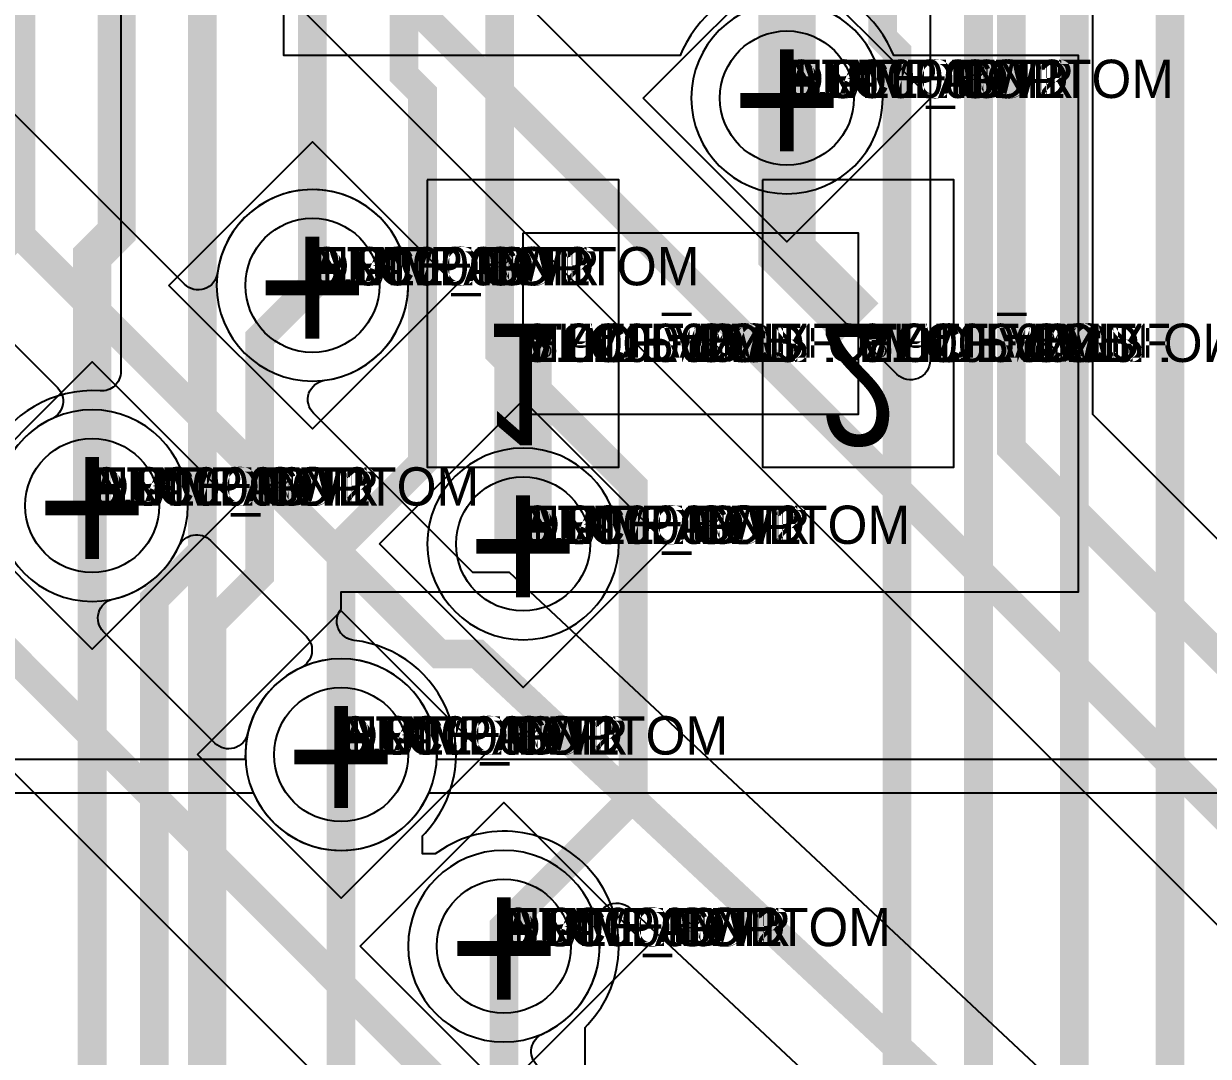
# Model space of a CAD drawing. Extents: x 0 to 323, y 0 to 320.
# Drawn here: x 71.69 to 77.88, y 31.47 to 36.87 of the extents above; entities that cross this region are included whole.
import ezdxf
from ezdxf.enums import TextEntityAlignment as Align

# ---------------------------------------------------------------- set-up
doc = ezdxf.new("R2010")
doc.units = 0
doc.header["$MEASUREMENT"] = 0
doc.layers.get('0').update_dxf_attribs({"linetype": 'CONTINUOUS'})
for name, color, linetype in [('CDN_FIGURES', 7, 'CONTINUOUS'), ('ETCH_BOTTOM', 7, 'CONTINUOUS'), ('ETCH_GND', 3, 'CONTINUOUS'), ('ETCH_INT1', 4, 'CONTINUOUS'), ('ETCH_INT2', 5, 'CONTINUOUS'), ('ETCH_PWR', 6, 'CONTINUOUS'), ('ETCH_TOP', 2, 'CONTINUOUS'), ('MANUFACTURING_NCLEGEND-1-6', 8, 'CONTINUOUS'), ('PACKAGE_GEOMETRY_ASSEMBLY_TOP', 11, 'CONTINUOUS'), ('PACKAGE_GEOMETRY_PIN_NUMBER', 9, 'CONTINUOUS')]:
    doc.layers.add(name, color=color, linetype=linetype)

# ---------------------------------------------------------------- blocks, each defined once
blk = doc.blocks.new('PAD_INFO')
for tag in ['SHAPE_TYPE', 'PAD_HEIGHT', 'PAD_LAYER', 'PAD_TYPE', 'PAD_WIDTH']:
    blk.add_attdef(tag, (0, 0), '', height=0.2)
at = {"flags": 2}
blk.add_attdef('CDN_TYPE', (0, 0), '', height=0.2, dxfattribs=at)
blk = doc.blocks.new('DRILL_INFO')
at = {"flags": 2}
blk.add_attdef('CDN_TYPE', (0, 0), '', height=0.2, dxfattribs=at)
for tag in ['FSHAPE', 'FCHAR', 'DRILL_HEIGHT', 'DIAMETER', 'PLATED', 'DRILL_WIDTH']:
    blk.add_attdef(tag, (0, 0), '', height=0.2)
blk = doc.blocks.new('VIA0700X0300')
at = {"layer": 'ETCH_BOTTOM'}
blk.add_circle((0, 0), 0.35, dxfattribs=at)
at = {"layer": 'ETCH_GND'}
blk.add_circle((0, 0), 0.35, dxfattribs=at)
at = {"layer": 'ETCH_INT1'}
blk.add_circle((0, 0), 0.35, dxfattribs=at)
at = {"layer": 'ETCH_INT2'}
blk.add_circle((0, 0), 0.35, dxfattribs=at)
at = {"layer": 'ETCH_PWR'}
blk.add_circle((0, 0), 0.35, dxfattribs=at)
at = {"layer": 'ETCH_TOP'}
blk.add_circle((0, 0), 0.35, dxfattribs=at)
ref = blk.add_blockref('PAD_INFO', (0, 0))
ref.add_attrib('PAD_LAYER', 'ETCH_TOP', (0, 0), dxfattribs={"height": 0.2})
ref.add_attrib('SHAPE_TYPE', 'NULL', (0, 0), dxfattribs={"height": 0.2})
ref.add_attrib('PAD_TYPE', 'ANTIPAD', (0, 0), dxfattribs={"height": 0.2})
ref.add_attrib('PAD_WIDTH', '0.000000', (0, 0), dxfattribs={"height": 0.2})
ref.add_attrib('PAD_HEIGHT', '0.000000', (0, 0), dxfattribs={"height": 0.2})
ref = blk.add_blockref('PAD_INFO', (0, 0))
ref.add_attrib('PAD_LAYER', 'ETCH_GND', (0, 0), dxfattribs={"height": 0.2})
ref.add_attrib('SHAPE_TYPE', 'NULL', (0, 0), dxfattribs={"height": 0.2})
ref.add_attrib('PAD_TYPE', 'ANTIPAD', (0, 0), dxfattribs={"height": 0.2})
ref.add_attrib('PAD_WIDTH', '0.000000', (0, 0), dxfattribs={"height": 0.2})
ref.add_attrib('PAD_HEIGHT', '0.000000', (0, 0), dxfattribs={"height": 0.2})
ref = blk.add_blockref('PAD_INFO', (0, 0))
ref.add_attrib('PAD_LAYER', 'ETCH_INT1', (0, 0), dxfattribs={"height": 0.2})
ref.add_attrib('SHAPE_TYPE', 'NULL', (0, 0), dxfattribs={"height": 0.2})
ref.add_attrib('PAD_TYPE', 'ANTIPAD', (0, 0), dxfattribs={"height": 0.2})
ref.add_attrib('PAD_WIDTH', '0.000000', (0, 0), dxfattribs={"height": 0.2})
ref.add_attrib('PAD_HEIGHT', '0.000000', (0, 0), dxfattribs={"height": 0.2})
ref = blk.add_blockref('PAD_INFO', (0, 0))
ref.add_attrib('PAD_LAYER', 'ETCH_INT2', (0, 0), dxfattribs={"height": 0.2})
ref.add_attrib('SHAPE_TYPE', 'NULL', (0, 0), dxfattribs={"height": 0.2})
ref.add_attrib('PAD_TYPE', 'ANTIPAD', (0, 0), dxfattribs={"height": 0.2})
ref.add_attrib('PAD_WIDTH', '0.000000', (0, 0), dxfattribs={"height": 0.2})
ref.add_attrib('PAD_HEIGHT', '0.000000', (0, 0), dxfattribs={"height": 0.2})
ref = blk.add_blockref('PAD_INFO', (0, 0))
ref.add_attrib('PAD_LAYER', 'ETCH_PWR', (0, 0), dxfattribs={"height": 0.2})
ref.add_attrib('SHAPE_TYPE', 'NULL', (0, 0), dxfattribs={"height": 0.2})
ref.add_attrib('PAD_TYPE', 'ANTIPAD', (0, 0), dxfattribs={"height": 0.2})
ref.add_attrib('PAD_WIDTH', '0.000000', (0, 0), dxfattribs={"height": 0.2})
ref.add_attrib('PAD_HEIGHT', '0.000000', (0, 0), dxfattribs={"height": 0.2})
ref = blk.add_blockref('PAD_INFO', (0, 0))
ref.add_attrib('PAD_LAYER', 'ETCH_BOTTOM', (0, 0), dxfattribs={"height": 0.2})
ref.add_attrib('SHAPE_TYPE', 'NULL', (0, 0), dxfattribs={"height": 0.2})
ref.add_attrib('PAD_TYPE', 'ANTIPAD', (0, 0), dxfattribs={"height": 0.2})
ref.add_attrib('PAD_WIDTH', '0.000000', (0, 0), dxfattribs={"height": 0.2})
ref.add_attrib('PAD_HEIGHT', '0.000000', (0, 0), dxfattribs={"height": 0.2})
ref = blk.add_blockref('PAD_INFO', (0, 0))
ref.add_attrib('PAD_LAYER', 'ETCH_TOP', (0, 0), dxfattribs={"height": 0.2})
ref.add_attrib('SHAPE_TYPE', 'NULL', (0, 0), dxfattribs={"height": 0.2})
ref.add_attrib('PAD_TYPE', 'THERMAL', (0, 0), dxfattribs={"height": 0.2})
ref.add_attrib('PAD_WIDTH', '0.000000', (0, 0), dxfattribs={"height": 0.2})
ref.add_attrib('PAD_HEIGHT', '0.000000', (0, 0), dxfattribs={"height": 0.2})
ref = blk.add_blockref('PAD_INFO', (0, 0))
ref.add_attrib('PAD_LAYER', 'ETCH_GND', (0, 0), dxfattribs={"height": 0.2})
ref.add_attrib('SHAPE_TYPE', 'NULL', (0, 0), dxfattribs={"height": 0.2})
ref.add_attrib('PAD_TYPE', 'THERMAL', (0, 0), dxfattribs={"height": 0.2})
ref.add_attrib('PAD_WIDTH', '0.000000', (0, 0), dxfattribs={"height": 0.2})
ref.add_attrib('PAD_HEIGHT', '0.000000', (0, 0), dxfattribs={"height": 0.2})
ref = blk.add_blockref('PAD_INFO', (0, 0))
ref.add_attrib('PAD_LAYER', 'ETCH_INT1', (0, 0), dxfattribs={"height": 0.2})
ref.add_attrib('SHAPE_TYPE', 'NULL', (0, 0), dxfattribs={"height": 0.2})
ref.add_attrib('PAD_TYPE', 'THERMAL', (0, 0), dxfattribs={"height": 0.2})
ref.add_attrib('PAD_WIDTH', '0.000000', (0, 0), dxfattribs={"height": 0.2})
ref.add_attrib('PAD_HEIGHT', '0.000000', (0, 0), dxfattribs={"height": 0.2})
ref = blk.add_blockref('PAD_INFO', (0, 0))
ref.add_attrib('PAD_LAYER', 'ETCH_INT2', (0, 0), dxfattribs={"height": 0.2})
ref.add_attrib('SHAPE_TYPE', 'NULL', (0, 0), dxfattribs={"height": 0.2})
ref.add_attrib('PAD_TYPE', 'THERMAL', (0, 0), dxfattribs={"height": 0.2})
ref.add_attrib('PAD_WIDTH', '0.000000', (0, 0), dxfattribs={"height": 0.2})
ref.add_attrib('PAD_HEIGHT', '0.000000', (0, 0), dxfattribs={"height": 0.2})
ref = blk.add_blockref('PAD_INFO', (0, 0))
ref.add_attrib('PAD_LAYER', 'ETCH_PWR', (0, 0), dxfattribs={"height": 0.2})
ref.add_attrib('SHAPE_TYPE', 'NULL', (0, 0), dxfattribs={"height": 0.2})
ref.add_attrib('PAD_TYPE', 'THERMAL', (0, 0), dxfattribs={"height": 0.2})
ref.add_attrib('PAD_WIDTH', '0.000000', (0, 0), dxfattribs={"height": 0.2})
ref.add_attrib('PAD_HEIGHT', '0.000000', (0, 0), dxfattribs={"height": 0.2})
ref = blk.add_blockref('PAD_INFO', (0, 0))
ref.add_attrib('PAD_LAYER', 'ETCH_BOTTOM', (0, 0), dxfattribs={"height": 0.2})
ref.add_attrib('SHAPE_TYPE', 'NULL', (0, 0), dxfattribs={"height": 0.2})
ref.add_attrib('PAD_TYPE', 'THERMAL', (0, 0), dxfattribs={"height": 0.2})
ref.add_attrib('PAD_WIDTH', '0.000000', (0, 0), dxfattribs={"height": 0.2})
ref.add_attrib('PAD_HEIGHT', '0.000000', (0, 0), dxfattribs={"height": 0.2})
ref = blk.add_blockref('PAD_INFO', (0, 0))
ref.add_attrib('PAD_LAYER', 'ETCH_TOP', (0, 0), dxfattribs={"height": 0.2})
ref.add_attrib('SHAPE_TYPE', 'CIRCLE', (0, 0), dxfattribs={"height": 0.2})
ref.add_attrib('PAD_TYPE', 'REGULAR', (0, 0), dxfattribs={"height": 0.2})
ref.add_attrib('PAD_WIDTH', '0.700000', (0, 0), dxfattribs={"height": 0.2})
ref.add_attrib('PAD_HEIGHT', '0.700000', (0, 0), dxfattribs={"height": 0.2})
ref = blk.add_blockref('PAD_INFO', (0, 0))
ref.add_attrib('PAD_LAYER', 'ETCH_GND', (0, 0), dxfattribs={"height": 0.2})
ref.add_attrib('SHAPE_TYPE', 'CIRCLE', (0, 0), dxfattribs={"height": 0.2})
ref.add_attrib('PAD_TYPE', 'REGULAR', (0, 0), dxfattribs={"height": 0.2})
ref.add_attrib('PAD_WIDTH', '0.700000', (0, 0), dxfattribs={"height": 0.2})
ref.add_attrib('PAD_HEIGHT', '0.700000', (0, 0), dxfattribs={"height": 0.2})
ref = blk.add_blockref('PAD_INFO', (0, 0))
ref.add_attrib('PAD_LAYER', 'ETCH_INT1', (0, 0), dxfattribs={"height": 0.2})
ref.add_attrib('SHAPE_TYPE', 'CIRCLE', (0, 0), dxfattribs={"height": 0.2})
ref.add_attrib('PAD_TYPE', 'REGULAR', (0, 0), dxfattribs={"height": 0.2})
ref.add_attrib('PAD_WIDTH', '0.700000', (0, 0), dxfattribs={"height": 0.2})
ref.add_attrib('PAD_HEIGHT', '0.700000', (0, 0), dxfattribs={"height": 0.2})
ref = blk.add_blockref('PAD_INFO', (0, 0))
ref.add_attrib('PAD_LAYER', 'ETCH_INT2', (0, 0), dxfattribs={"height": 0.2})
ref.add_attrib('SHAPE_TYPE', 'CIRCLE', (0, 0), dxfattribs={"height": 0.2})
ref.add_attrib('PAD_TYPE', 'REGULAR', (0, 0), dxfattribs={"height": 0.2})
ref.add_attrib('PAD_WIDTH', '0.700000', (0, 0), dxfattribs={"height": 0.2})
ref.add_attrib('PAD_HEIGHT', '0.700000', (0, 0), dxfattribs={"height": 0.2})
ref = blk.add_blockref('PAD_INFO', (0, 0))
ref.add_attrib('PAD_LAYER', 'ETCH_PWR', (0, 0), dxfattribs={"height": 0.2})
ref.add_attrib('SHAPE_TYPE', 'CIRCLE', (0, 0), dxfattribs={"height": 0.2})
ref.add_attrib('PAD_TYPE', 'REGULAR', (0, 0), dxfattribs={"height": 0.2})
ref.add_attrib('PAD_WIDTH', '0.700000', (0, 0), dxfattribs={"height": 0.2})
ref.add_attrib('PAD_HEIGHT', '0.700000', (0, 0), dxfattribs={"height": 0.2})
ref = blk.add_blockref('PAD_INFO', (0, 0))
ref.add_attrib('PAD_LAYER', 'ETCH_BOTTOM', (0, 0), dxfattribs={"height": 0.2})
ref.add_attrib('SHAPE_TYPE', 'CIRCLE', (0, 0), dxfattribs={"height": 0.2})
ref.add_attrib('PAD_TYPE', 'REGULAR', (0, 0), dxfattribs={"height": 0.2})
ref.add_attrib('PAD_WIDTH', '0.700000', (0, 0), dxfattribs={"height": 0.2})
ref.add_attrib('PAD_HEIGHT', '0.700000', (0, 0), dxfattribs={"height": 0.2})
ref = blk.add_blockref('DRILL_INFO', (0, 0))
ref.add_attrib('DIAMETER', '0.300000', (0, 0), dxfattribs={"height": 0.2})
ref.add_attrib('PLATED', 'PLATED', (0, 0), dxfattribs={"height": 0.2})
ref.add_attrib('FSHAPE', 'DIAMOND', (0, 0), dxfattribs={"height": 0.2})
ref.add_attrib('FCHAR', '+', (0, 0), dxfattribs={"height": 0.2})
ref.add_attrib('DRILL_WIDTH', '1.500000', (0, 0), dxfattribs={"height": 0.2})
ref.add_attrib('DRILL_HEIGHT', '1.500000', (0, 0), dxfattribs={"height": 0.2})
for tag in ['CDN_TYPE', 'PIN']:
    blk.add_attdef(tag, (0, 0), '', height=0.2)
at = {"flags": 2}
for tag in ['PSTKNAME', 'BBV']:
    blk.add_attdef(tag, (0, 0), '', height=0.2, dxfattribs=at)
blk = doc.blocks.new('FIGURE_DIAMOND')
at = {"layer": 'CDN_FIGURES'}
blk.add_lwpolyline([(-0.5, 0), (0, 0.5), (0.5, 0), (0, -0.5)], close=True, dxfattribs=at)
blk = doc.blocks.new('RC1000X1500TS')
at = {"layer": 'ETCH_TOP'}
blk.add_lwpolyline([(-0.5, -0.75), (-0.5, 0.75), (0.5, 0.75), (0.5, -0.75)], close=True, dxfattribs=at)
ref = blk.add_blockref('PAD_INFO', (0, 0))
ref.add_attrib('PAD_LAYER', 'ETCH_TOP', (0, 0), dxfattribs={"height": 0.2})
ref.add_attrib('SHAPE_TYPE', 'NULL', (0, 0), dxfattribs={"height": 0.2})
ref.add_attrib('PAD_TYPE', 'ANTIPAD', (0, 0), dxfattribs={"height": 0.2})
ref.add_attrib('PAD_WIDTH', '0.000000', (0, 0), dxfattribs={"height": 0.2})
ref.add_attrib('PAD_HEIGHT', '0.000000', (0, 0), dxfattribs={"height": 0.2})
ref = blk.add_blockref('PAD_INFO', (0, 0))
ref.add_attrib('PAD_LAYER', 'ETCH_GND', (0, 0), dxfattribs={"height": 0.2})
ref.add_attrib('SHAPE_TYPE', 'NULL', (0, 0), dxfattribs={"height": 0.2})
ref.add_attrib('PAD_TYPE', 'ANTIPAD', (0, 0), dxfattribs={"height": 0.2})
ref.add_attrib('PAD_WIDTH', '0.000000', (0, 0), dxfattribs={"height": 0.2})
ref.add_attrib('PAD_HEIGHT', '0.000000', (0, 0), dxfattribs={"height": 0.2})
ref = blk.add_blockref('PAD_INFO', (0, 0))
ref.add_attrib('PAD_LAYER', 'ETCH_INT1', (0, 0), dxfattribs={"height": 0.2})
ref.add_attrib('SHAPE_TYPE', 'NULL', (0, 0), dxfattribs={"height": 0.2})
ref.add_attrib('PAD_TYPE', 'ANTIPAD', (0, 0), dxfattribs={"height": 0.2})
ref.add_attrib('PAD_WIDTH', '0.000000', (0, 0), dxfattribs={"height": 0.2})
ref.add_attrib('PAD_HEIGHT', '0.000000', (0, 0), dxfattribs={"height": 0.2})
ref = blk.add_blockref('PAD_INFO', (0, 0))
ref.add_attrib('PAD_LAYER', 'ETCH_INT2', (0, 0), dxfattribs={"height": 0.2})
ref.add_attrib('SHAPE_TYPE', 'NULL', (0, 0), dxfattribs={"height": 0.2})
ref.add_attrib('PAD_TYPE', 'ANTIPAD', (0, 0), dxfattribs={"height": 0.2})
ref.add_attrib('PAD_WIDTH', '0.000000', (0, 0), dxfattribs={"height": 0.2})
ref.add_attrib('PAD_HEIGHT', '0.000000', (0, 0), dxfattribs={"height": 0.2})
ref = blk.add_blockref('PAD_INFO', (0, 0))
ref.add_attrib('PAD_LAYER', 'ETCH_PWR', (0, 0), dxfattribs={"height": 0.2})
ref.add_attrib('SHAPE_TYPE', 'NULL', (0, 0), dxfattribs={"height": 0.2})
ref.add_attrib('PAD_TYPE', 'ANTIPAD', (0, 0), dxfattribs={"height": 0.2})
ref.add_attrib('PAD_WIDTH', '0.000000', (0, 0), dxfattribs={"height": 0.2})
ref.add_attrib('PAD_HEIGHT', '0.000000', (0, 0), dxfattribs={"height": 0.2})
ref = blk.add_blockref('PAD_INFO', (0, 0))
ref.add_attrib('PAD_LAYER', 'ETCH_BOTTOM', (0, 0), dxfattribs={"height": 0.2})
ref.add_attrib('SHAPE_TYPE', 'NULL', (0, 0), dxfattribs={"height": 0.2})
ref.add_attrib('PAD_TYPE', 'ANTIPAD', (0, 0), dxfattribs={"height": 0.2})
ref.add_attrib('PAD_WIDTH', '0.000000', (0, 0), dxfattribs={"height": 0.2})
ref.add_attrib('PAD_HEIGHT', '0.000000', (0, 0), dxfattribs={"height": 0.2})
ref = blk.add_blockref('PAD_INFO', (0, 0))
ref.add_attrib('PAD_LAYER', 'ETCH_TOP', (0, 0), dxfattribs={"height": 0.2})
ref.add_attrib('SHAPE_TYPE', 'NULL', (0, 0), dxfattribs={"height": 0.2})
ref.add_attrib('PAD_TYPE', 'THERMAL', (0, 0), dxfattribs={"height": 0.2})
ref.add_attrib('PAD_WIDTH', '0.000000', (0, 0), dxfattribs={"height": 0.2})
ref.add_attrib('PAD_HEIGHT', '0.000000', (0, 0), dxfattribs={"height": 0.2})
ref = blk.add_blockref('PAD_INFO', (0, 0))
ref.add_attrib('PAD_LAYER', 'ETCH_GND', (0, 0), dxfattribs={"height": 0.2})
ref.add_attrib('SHAPE_TYPE', 'NULL', (0, 0), dxfattribs={"height": 0.2})
ref.add_attrib('PAD_TYPE', 'THERMAL', (0, 0), dxfattribs={"height": 0.2})
ref.add_attrib('PAD_WIDTH', '0.000000', (0, 0), dxfattribs={"height": 0.2})
ref.add_attrib('PAD_HEIGHT', '0.000000', (0, 0), dxfattribs={"height": 0.2})
ref = blk.add_blockref('PAD_INFO', (0, 0))
ref.add_attrib('PAD_LAYER', 'ETCH_INT1', (0, 0), dxfattribs={"height": 0.2})
ref.add_attrib('SHAPE_TYPE', 'NULL', (0, 0), dxfattribs={"height": 0.2})
ref.add_attrib('PAD_TYPE', 'THERMAL', (0, 0), dxfattribs={"height": 0.2})
ref.add_attrib('PAD_WIDTH', '0.000000', (0, 0), dxfattribs={"height": 0.2})
ref.add_attrib('PAD_HEIGHT', '0.000000', (0, 0), dxfattribs={"height": 0.2})
ref = blk.add_blockref('PAD_INFO', (0, 0))
ref.add_attrib('PAD_LAYER', 'ETCH_INT2', (0, 0), dxfattribs={"height": 0.2})
ref.add_attrib('SHAPE_TYPE', 'NULL', (0, 0), dxfattribs={"height": 0.2})
ref.add_attrib('PAD_TYPE', 'THERMAL', (0, 0), dxfattribs={"height": 0.2})
ref.add_attrib('PAD_WIDTH', '0.000000', (0, 0), dxfattribs={"height": 0.2})
ref.add_attrib('PAD_HEIGHT', '0.000000', (0, 0), dxfattribs={"height": 0.2})
ref = blk.add_blockref('PAD_INFO', (0, 0))
ref.add_attrib('PAD_LAYER', 'ETCH_PWR', (0, 0), dxfattribs={"height": 0.2})
ref.add_attrib('SHAPE_TYPE', 'NULL', (0, 0), dxfattribs={"height": 0.2})
ref.add_attrib('PAD_TYPE', 'THERMAL', (0, 0), dxfattribs={"height": 0.2})
ref.add_attrib('PAD_WIDTH', '0.000000', (0, 0), dxfattribs={"height": 0.2})
ref.add_attrib('PAD_HEIGHT', '0.000000', (0, 0), dxfattribs={"height": 0.2})
ref = blk.add_blockref('PAD_INFO', (0, 0))
ref.add_attrib('PAD_LAYER', 'ETCH_BOTTOM', (0, 0), dxfattribs={"height": 0.2})
ref.add_attrib('SHAPE_TYPE', 'NULL', (0, 0), dxfattribs={"height": 0.2})
ref.add_attrib('PAD_TYPE', 'THERMAL', (0, 0), dxfattribs={"height": 0.2})
ref.add_attrib('PAD_WIDTH', '0.000000', (0, 0), dxfattribs={"height": 0.2})
ref.add_attrib('PAD_HEIGHT', '0.000000', (0, 0), dxfattribs={"height": 0.2})
ref = blk.add_blockref('PAD_INFO', (0, 0))
ref.add_attrib('PAD_LAYER', 'ETCH_GND', (0, 0), dxfattribs={"height": 0.2})
ref.add_attrib('SHAPE_TYPE', 'NULL', (0, 0), dxfattribs={"height": 0.2})
ref.add_attrib('PAD_TYPE', 'REGULAR', (0, 0), dxfattribs={"height": 0.2})
ref.add_attrib('PAD_WIDTH', '0.000000', (0, 0), dxfattribs={"height": 0.2})
ref.add_attrib('PAD_HEIGHT', '0.000000', (0, 0), dxfattribs={"height": 0.2})
ref = blk.add_blockref('PAD_INFO', (0, 0))
ref.add_attrib('PAD_LAYER', 'ETCH_INT1', (0, 0), dxfattribs={"height": 0.2})
ref.add_attrib('SHAPE_TYPE', 'NULL', (0, 0), dxfattribs={"height": 0.2})
ref.add_attrib('PAD_TYPE', 'REGULAR', (0, 0), dxfattribs={"height": 0.2})
ref.add_attrib('PAD_WIDTH', '0.000000', (0, 0), dxfattribs={"height": 0.2})
ref.add_attrib('PAD_HEIGHT', '0.000000', (0, 0), dxfattribs={"height": 0.2})
ref = blk.add_blockref('PAD_INFO', (0, 0))
ref.add_attrib('PAD_LAYER', 'ETCH_INT2', (0, 0), dxfattribs={"height": 0.2})
ref.add_attrib('SHAPE_TYPE', 'NULL', (0, 0), dxfattribs={"height": 0.2})
ref.add_attrib('PAD_TYPE', 'REGULAR', (0, 0), dxfattribs={"height": 0.2})
ref.add_attrib('PAD_WIDTH', '0.000000', (0, 0), dxfattribs={"height": 0.2})
ref.add_attrib('PAD_HEIGHT', '0.000000', (0, 0), dxfattribs={"height": 0.2})
ref = blk.add_blockref('PAD_INFO', (0, 0))
ref.add_attrib('PAD_LAYER', 'ETCH_PWR', (0, 0), dxfattribs={"height": 0.2})
ref.add_attrib('SHAPE_TYPE', 'NULL', (0, 0), dxfattribs={"height": 0.2})
ref.add_attrib('PAD_TYPE', 'REGULAR', (0, 0), dxfattribs={"height": 0.2})
ref.add_attrib('PAD_WIDTH', '0.000000', (0, 0), dxfattribs={"height": 0.2})
ref.add_attrib('PAD_HEIGHT', '0.000000', (0, 0), dxfattribs={"height": 0.2})
ref = blk.add_blockref('PAD_INFO', (0, 0))
ref.add_attrib('PAD_LAYER', 'ETCH_BOTTOM', (0, 0), dxfattribs={"height": 0.2})
ref.add_attrib('SHAPE_TYPE', 'NULL', (0, 0), dxfattribs={"height": 0.2})
ref.add_attrib('PAD_TYPE', 'REGULAR', (0, 0), dxfattribs={"height": 0.2})
ref.add_attrib('PAD_WIDTH', '0.000000', (0, 0), dxfattribs={"height": 0.2})
ref.add_attrib('PAD_HEIGHT', '0.000000', (0, 0), dxfattribs={"height": 0.2})
ref = blk.add_blockref('DRILL_INFO', (0, 0))
ref.add_attrib('DIAMETER', '0.000000', (0, 0), dxfattribs={"height": 0.2})
ref.add_attrib('PLATED', 'PLATED', (0, 0), dxfattribs={"height": 0.2})
ref.add_attrib('FSHAPE', 'NULL', (0, 0), dxfattribs={"height": 0.2})
ref.add_attrib('DRILL_WIDTH', '0.000000', (0, 0), dxfattribs={"height": 0.2})
ref.add_attrib('DRILL_HEIGHT', '0.000000', (0, 0), dxfattribs={"height": 0.2})
ref = blk.add_blockref('PAD_INFO', (0, 0))
ref.add_attrib('PAD_LAYER', 'ETCH_TOP', (0, 0), dxfattribs={"height": 0.2})
ref.add_attrib('SHAPE_TYPE', 'RECTANGLE', (0, 0), dxfattribs={"height": 0.2})
ref.add_attrib('PAD_TYPE', 'REGULAR', (0, 0), dxfattribs={"height": 0.2})
ref.add_attrib('PAD_WIDTH', '1.000000', (0, 0), dxfattribs={"height": 0.2})
ref.add_attrib('PAD_HEIGHT', '1.500000', (0, 0), dxfattribs={"height": 0.2})
for tag in ['CDN_TYPE', 'PIN']:
    blk.add_attdef(tag, (0, 0), '', height=0.2)
at = {"flags": 2}
for tag in ['PSTKNAME', 'BBV']:
    blk.add_attdef(tag, (0, 0), '', height=0.2, dxfattribs=at)
blk = doc.blocks.new('F56')
at = {"layer": 'PACKAGE_GEOMETRY_ASSEMBLY_TOP'}
blk.add_lwpolyline([(0, -0.475), (1.75, -0.475), (1.75, 0.475), (0, 0.475)], close=True, dxfattribs=at)
at = {"layer": 'ETCH_TOP'}
ref = blk.add_blockref('RC1000X1500TS', (0, 0), dxfattribs=at)
ref.add_attrib('CDN_TYPE', 'PIN', (0, 0), dxfattribs={"height": 0.2})
ref.add_attrib('PIN', '1', (0, 0), dxfattribs={"height": 0.2})
ref = blk.add_blockref('RC1000X1500TS', (1.75, 0), dxfattribs=at)
ref.add_attrib('CDN_TYPE', 'PIN', (0, 0), dxfattribs={"height": 0.2})
ref.add_attrib('PIN', '2', (0, 0), dxfattribs={"height": 0.2})
at = {"flags": 2}
for tag in ['SYMBOL_TYPE', 'CDN_TYPE', 'REFDES']:
    blk.add_attdef(tag, (0, 0), '', height=0.2, dxfattribs=at)

msp = doc.modelspace()

# ---------------------------------------------------------------- linework, layer by layer
at = {"layer": 'ETCH_BOTTOM'}
for points, format in [([(57.2364, 40.5999), (73.9502, 40.5999, -0.434609), (74.0513, 40.4915, 0.008676), (74.0503, 40.4707), (74.0496, 40.4508), (72.1999, 38.6011), (72.1999, 35.0498, -0.434609), (72.0915, 34.9487, 0.68079), (71.6113, 33.9406)], "xyb"), ([(74.65, 40.45, 0.15, 0.15, 0), (72.625, 38.425, 0.15, 0.15, 0), (72.625, 34.1118, 0.15, 0.15, 0), (72.375, 33.8618, 0.15, 0.15, 0), (72.375, 18.3375, 0.15, 0.15, 0), (65.1625, 11.125, 0.15, 0.15, 0), (53.4777, 11.125, 0.15, 0.15, 0), (50.6777, 8.325, 0.15, 0.15, 0), (36.225, 8.325, 0.15, 0.15, 0), (33.85, 10.7, 0.15, 0.15, 0)], "xyseb"), ([(74.6251, 17.4107), (74.6251, 31.626), (74.6387, 31.6406, 0.901313), (73.855, 32.541), (73.8418, 32.5318), (73.7751, 32.5318), (73.7751, 32.626), (73.7887, 32.6406, 0.616071), (73.4177, 33.6463, -0.591266), (73.3501, 33.8106), (73.3501, 33.8999), (77.2001, 33.8999), (77.2001, 36.7001), (76.2364, 36.7001), (76.2228, 36.7295, 0.639775), (75.1332, 36.7295), (75.1196, 36.7001), (73.0501, 36.7001), (73.0501, 38.2489)], "xyb"), ([(75.678, 36.478, 0.3, 0.3, 0), (75.678, 35.672, 0.3, 0.3, 0), (76.05, 35.3, 0.3, 0.3, 0)], "xyseb"), ([(29.65, 9.45, 0.15, 0.15, 0), (31.075, 8.025, 0.15, 0.15, 0), (50.802, 8.025, 0.15, 0.15, 0), (52.527, 9.75, 0.15, 0.15, 0), (64.2118, 9.75, 0.15, 0.15, 0), (72.675, 18.2132, 0.15, 0.15, 0), (72.675, 33.7375, 0.15, 0.15, 0), (72.925, 33.9875, 0.15, 0.15, 0), (72.925, 35.225, 0.15, 0.15, 0), (73.2, 35.5, 0.15, 0.15, 0)], "xyseb"), ([(74.3, 35.3, 0.3, 0.3, 0), (74.3, 34.15, 0.3, 0.3, 0)], "xyseb"), ([(72.05, 34.35, 0.15, 0.15, 0), (72.05, 31.1001, 0.15, 0.15, 0), (72.075, 31.0751, 0.15, 0.15, 0), (72.075, 18.4618, 0.15, 0.15, 0), (65.0382, 11.425, 0.15, 0.15, 0), (53.3534, 11.425, 0.15, 0.15, 0), (50.5534, 8.625, 0.15, 0.15, 0), (37.825, 8.625, 0.15, 0.15, 0), (31.75, 14.7, 0.15, 0.15, 0), (31.75, 22.6, 0.15, 0.15, 0)], "xyseb"), ([(27.05, 9.3, 0.15, 0.15, 0), (28.625, 7.725, 0.15, 0.15, 0), (51.0764, 7.725, 0.15, 0.15, 0), (52.8014, 9.45, 0.15, 0.15, 0), (64.3361, 9.45, 0.15, 0.15, 0), (73.35, 18.4639, 0.15, 0.15, 0), (73.35, 33.05, 0.15, 0.15, 0)], "xyseb"), ([(74.2, 32.05, 0.15, 0.15, 0), (74.2, 17.5868, 0.15, 0.15, 0), (65.7632, 9.15, 0.15, 0.15, 0), (52.9257, 9.15, 0.15, 0.15, 0), (51.2007, 7.425, 0.15, 0.15, 0), (26.425, 7.425, 0.15, 0.15, 0), (24.5, 9.35, 0.15, 0.15, 0), (24.45, 9.35, 0.15, 0.15, 0)], "xyseb")]:
    msp.add_lwpolyline(points, format=format, dxfattribs=at)
at = {"layer": 'ETCH_GND'}
for points in [[(76.1781, 36.478, 1), (75.1779, 36.478, 1)], [(73.7001, 35.5, 1), (72.6999, 35.5, 1)], [(72.5501, 34.35, 1), (71.5499, 34.35, 1)], [(73.8501, 33.05, 1), (72.8499, 33.05, 1)], [(74.7001, 32.05, 1), (73.6999, 32.05, 1)]]:
    msp.add_lwpolyline(points, format="xyb", close=True, dxfattribs=at)
at = {"layer": 'ETCH_INT1'}
for points in [[(85, 33.025), (73.8518, 33.025), (73.8496, 33.0733, 0.95445), (72.8504, 33.0733), (72.8482, 33.025), (50.525, 33.025), (50.525, 52.125), (47.95, 54.7), (47.95, 69.8085), (47.9868, 69.819, 0.75525), (47.9868, 70.781), (47.95, 70.7915), (47.95, 75.8), (50.15, 78), (82.1, 78), (82.1, 80.35), (83.95, 82.2), (86.8, 82.2)], [(50.03, 32.85), (72.8906, 32.85), (72.9047, 32.8224, 0.611933), (73.7953, 32.8224), (73.8094, 32.85), (85.166, 32.85)]]:
    msp.add_lwpolyline(points, format="xyb", dxfattribs=at)
for points in [[(76.1781, 36.478, 1), (75.1779, 36.478, 1)], [(73.7001, 35.5, 1), (72.6999, 35.5, 1)], [(72.5501, 34.35, 1), (71.5499, 34.35, 1)], [(74.8001, 34.15, 1), (73.7999, 34.15, 1)], [(74.2, 32.5501, 1), (74.2, 31.5499, 1)]]:
    msp.add_lwpolyline(points, format="xyb", close=True, dxfattribs=at)
at = {"layer": 'ETCH_INT2'}
for points, format in [([(65.15, 70.95, 0.15, 0.15, 0), (65.15, 69.8132, 0.15, 0.15, 0), (65.125, 69.7882, 0.15, 0.15, 0), (65.125, 69.0382, 0.15, 0.15, 0), (62.075, 65.9882, 0.15, 0.15, 0), (62.075, 64.5883, 0.15, 0.15, 0), (62.275, 64.3883, 0.15, 0.15, 0), (62.275, 59.8493, 0.15, 0.15, 0), (69.878, 52.2463, 0.15, 0.15, 0), (69.878, 47.6477, 0.15, 0.15, 0), (76.85, 40.6756, 0.15, 0.15, 0), (76.85, 34.6501, 0.15, 0.15, 0), (93.0499, 18.4501, 0.15, 0.15, 0), (94.7, 16.8, 0.15, 0.15, 0)], "xyseb"), ([(106.35, 5.05, 0.15, 0.15, 0), (99.6019, 5.05, 0.15, 0.15, 0), (98.0808, 6.571, 0.15, 0.15, 0), (97.0467, 7.6051, 0.15, 0.15, 0), (89.075, 15.5769, 0.15, 0.15, 0), (89.075, 16.125, 0.15, 0.15, 0), (60.725, 44.475, 0.15, 0.15, 0), (60.725, 55.1126, 0.15, 0.15, 0), (60.525, 55.3126, 0.15, 0.15, 0), (60.525, 65.175, 0.15, 0.15, 0), (62.2, 66.85, 0.15, 0.15, 0), (62.2, 69.6, 0.15, 0.15, 0)], "xyseb"), ([(98.571, 12.414, 0.15, 0.15, 0), (98.5306, 12.4544, 0.15, 0.15, 0), (98.2324, 12.4544, 0.15, 0.15, 0), (69.578, 41.1088, 0.15, 0.15, 0), (69.578, 52.122, 0.15, 0.15, 0), (61.75, 59.95, 0.15, 0.15, 0), (61.75, 62.1243, 0.15, 0.15, 0), (61.7, 62.1743, 0.15, 0.15, 0), (61.7, 64.15, 0.15, 0.15, 0)], "xyseb"), ([(98.521, 10.911, 0.15, 0.15, 0), (97.589, 10.911, 0.15, 0.15, 0), (87.4969, 21.0031, 0.15, 0.15, 0), (74.0618, 33.575, 0.15, 0.15, 0), (73.8618, 33.575, 0.15, 0.15, 0), (61.45, 45.9868, 0.15, 0.15, 0), (61.45, 62, 0.15, 0.15, 0), (61.1, 62.35, 0.15, 0.15, 0)], "xyseb"), ([(89.3791, 16.4221), (74.3726, 31.4286, -0.526334), (74.4031, 31.593, 0.353689), (74.6894, 32.1529, -0.733098), (74.8579, 32.2479), (87.2013, 20.6975)], "xyb")]:
    msp.add_lwpolyline(points, format=format, dxfattribs=at)
for points in [[(91.5195, 17.7766, -0.526334), (91.3551, 17.7461), (87.7925, 21.3087), (74.2297, 34.0001), (74.0379, 34.0001), (73.2061, 34.8319, -0.622285), (73.2647, 35.0041, 2.030775), (72.7041, 35.5647, -0.622285), (72.5319, 35.5061), (65.6679, 42.3701, -0.437934), (65.6739, 42.519, 1.08428), (64.969, 43.2239, -0.437934), (64.8201, 43.2179), (61.8751, 46.1629), (61.8751, 58.9789, -0.668179), (62.0482, 59.0506), (69.1529, 51.9459), (69.1529, 40.9327), (91.8669, 18.2187, -0.562554), (91.8258, 18.0503, 0.214832), (91.5195, 17.7766)], [(76.4249, 35.1079, -0.668179), (76.2518, 35.0362), (70.0031, 41.2849), (70.0031, 46.6766, -0.668179), (70.1762, 46.7483), (71.7455, 45.179, -0.536842), (71.7119, 45.0134, 1.508178), (72.3634, 44.3619, -0.536548), (72.529, 44.3954), (76.4249, 40.4995)], [(98.9629, 4.5751), (94.0138, 9.5241), (93.8655, 9.5241, -0.438145), (93.7645, 9.6337, 0.72823), (92.885, 9.9979, -0.437934), (92.7361, 9.9919), (60.7001, 42.028), (60.7001, 42.3005, -0.438145), (60.8097, 42.4015, 0.496633), (61.3409, 42.9956, -0.740183), (61.5121, 43.0867), (88.6499, 15.9489), (88.6499, 15.4008), (99.3025, 4.7482, -0.668179), (99.2308, 4.5751)], [(85.128, 27.1681, -0.526334), (84.9636, 27.1376), (77.2751, 34.8262), (77.2751, 40.3422, -0.668179), (77.4482, 40.4139), (78.3601, 39.502, -0.438125), (78.3541, 39.353, 1.08428), (79.059, 38.6481, -0.438125), (79.208, 38.6541), (80.3749, 37.4872), (80.3749, 35.1372), (85.4821, 30.03, -0.438125), (85.4761, 29.881, 0.72823), (85.8403, 29.0015, -0.438145), (85.9499, 28.9005), (85.9499, 27.5057, -0.554215), (85.8041, 27.4146, 0.424576), (85.128, 27.1681)], [(71.562, 34.4594, -0.59142), (71.3914, 34.4098), (67.4126, 38.3886, -0.489708), (67.4326, 38.5476, 0.23764), (67.6754, 38.9264, -0.631313), (67.848, 38.9876), (71.8684, 34.9673, -0.521225), (71.8394, 34.8036, 0.232981), (71.562, 34.4594)], [(75.678, 36.9781, 1), (75.678, 35.9779, 1)], [(72.862, 33.1594, -0.59142), (72.6914, 33.1098), (72.1098, 33.6914, -0.59142), (72.1594, 33.862, 0.232981), (72.5036, 34.1394, -0.521225), (72.6673, 34.1684), (73.1684, 33.6673, -0.521225), (73.1394, 33.5036, 0.232981), (72.862, 33.1594)]]:
    msp.add_lwpolyline(points, format="xyb", close=True, dxfattribs=at)
at = {"layer": 'ETCH_PWR'}
for points in [[(73.7001, 35.5, 1), (72.6999, 35.5, 1)], [(72.5501, 34.35, 1), (71.5499, 34.35, 1)], [(74.8001, 34.15, 1), (73.7999, 34.15, 1)], [(73.8501, 33.05, 1), (72.8499, 33.05, 1)], [(74.7001, 32.05, 1), (73.6999, 32.05, 1)]]:
    msp.add_lwpolyline(points, format="xyb", close=True, dxfattribs=at)
at = {"layer": 'ETCH_TOP'}
for points in [[(71.678, 37.704, 0.15, 0.15, 0), (71.678, 35.792, 0.15, 0.15, 0), (67.311, 31.425, 0.15, 0.15, 0), (47.884, 31.425, 0.15, 0.15, 0), (41.8, 37.509, 0.15, 0.15, 0), (41.8, 37.72, 0.15, 0.15, 0)], [(72.178, 37.704, 0.2, 0.2, 0), (72.178, 35.778, 0.2, 0.2, 0), (72.05, 35.65, 0.2, 0.2, 0), (72.05, 34.35, 0.2, 0.2, 0)], [(75.678, 37.704, 0.3, 0.3, 0), (75.678, 36.478, 0.3, 0.3, 0)], [(77.678, 37.704, 0.15, 0.15, 0), (77.678, 27.678, 0.15, 0.15, 0), (72.6, 22.6, 0.15, 0.15, 0), (67.8, 22.6, 0.15, 0.15, 0)], [(77.178, 37.704, 0.15, 0.15, 0), (77.178, 28.478, 0.15, 0.15, 0), (71.95, 23.25, 0.15, 0.15, 0), (67.8, 23.25, 0.15, 0.15, 0)], [(76.678, 37.704, 0.15, 0.15, 0), (76.678, 28.928, 0.15, 0.15, 0), (71.805, 24.055, 0.15, 0.15, 0), (67.955, 24.055, 0.15, 0.15, 0), (67.8, 23.9, 0.15, 0.15, 0)], [(67.8, 24.55, 0.15, 0.15, 0), (71.3, 24.55, 0.15, 0.15, 0), (76.253, 29.503, 0.15, 0.15, 0), (76.253, 36.7163, 0.15, 0.15, 0), (76.178, 36.7913, 0.15, 0.15, 0), (76.178, 37.704, 0.15, 0.15, 0)], [(67.8, 25.2, 0.15, 0.15, 0), (71.0632, 25.2, 0.15, 0.15, 0), (72.625, 26.7618, 0.15, 0.15, 0), (72.625, 37.623, 0.15, 0.15, 0), (72.692, 37.69, 0.15, 0.15, 0), (72.678, 37.704, 0.15, 0.15, 0)], [(73.2, 35.5, 0.15, 0.15, 0), (73.2, 37.682, 0.15, 0.15, 0), (73.178, 37.704, 0.15, 0.15, 0)], [(73.35, 33.05, 0.15, 0.15, 0), (73.35, 34.15, 0.15, 0.15, 0), (73.775, 34.575, 0.15, 0.15, 0), (73.775, 36.503, 0.15, 0.15, 0), (73.678, 36.6, 0.15, 0.15, 0), (73.678, 37.704, 0.15, 0.15, 0)], [(74.2, 32.05, 0.15, 0.15, 0), (74.2, 32.15, 0.15, 0.15, 0), (74.875, 32.825, 0.15, 0.15, 0), (74.875, 34.453, 0.15, 0.15, 0), (74.178, 35.15, 0.15, 0.15, 0), (74.178, 37.704, 0.15, 0.15, 0)]]:
    msp.add_lwpolyline(points, format="xyseb", dxfattribs=at)

# ---------------------------------------------------------------- block references
at = {"xscale": -1, "rotation": 180}
msp.add_blockref('F56', (74.3, 35.3), dxfattribs=at)
at = {"layer": 'ETCH_TOP'}
for p in [(75.678, 36.478), (73.2, 35.5), (72.05, 34.35), (74.3, 34.15), (73.35, 33.05), (74.2, 32.05)]:
    msp.add_blockref('VIA0700X0300', p, dxfattribs=at)
at = {"layer": 'MANUFACTURING_NCLEGEND-1-6', "xscale": 1.5, "yscale": 1.5}
for p in [(75.678, 36.478), (73.2, 35.5), (72.05, 34.35), (74.3, 34.15), (73.35, 33.05), (74.2, 32.05)]:
    msp.add_blockref('FIGURE_DIAMOND', p, dxfattribs=at)

# ---------------------------------------------------------------- texts
at = {"layer": 'MANUFACTURING_NCLEGEND-1-6'}
for p in [(75.678, 36.478), (73.2, 35.5), (72.05, 34.35), (74.3, 34.15), (73.35, 33.05), (74.2, 32.05)]:
    msp.add_text('+', height=0.75, dxfattribs=at).set_placement(p, align=Align.MIDDLE_CENTER)
at = {"layer": 'PACKAGE_GEOMETRY_PIN_NUMBER', "text_generation_flag": 2, "width": 0.88}
for s, p in [('1', (74.3, 35.3)), ('2', (76.05, 35.3))]:
    msp.add_text(s, height=0.635, rotation=180, dxfattribs=at).set_placement(p, align=Align.CENTER)

doc.saveas('drawing.dxf')
